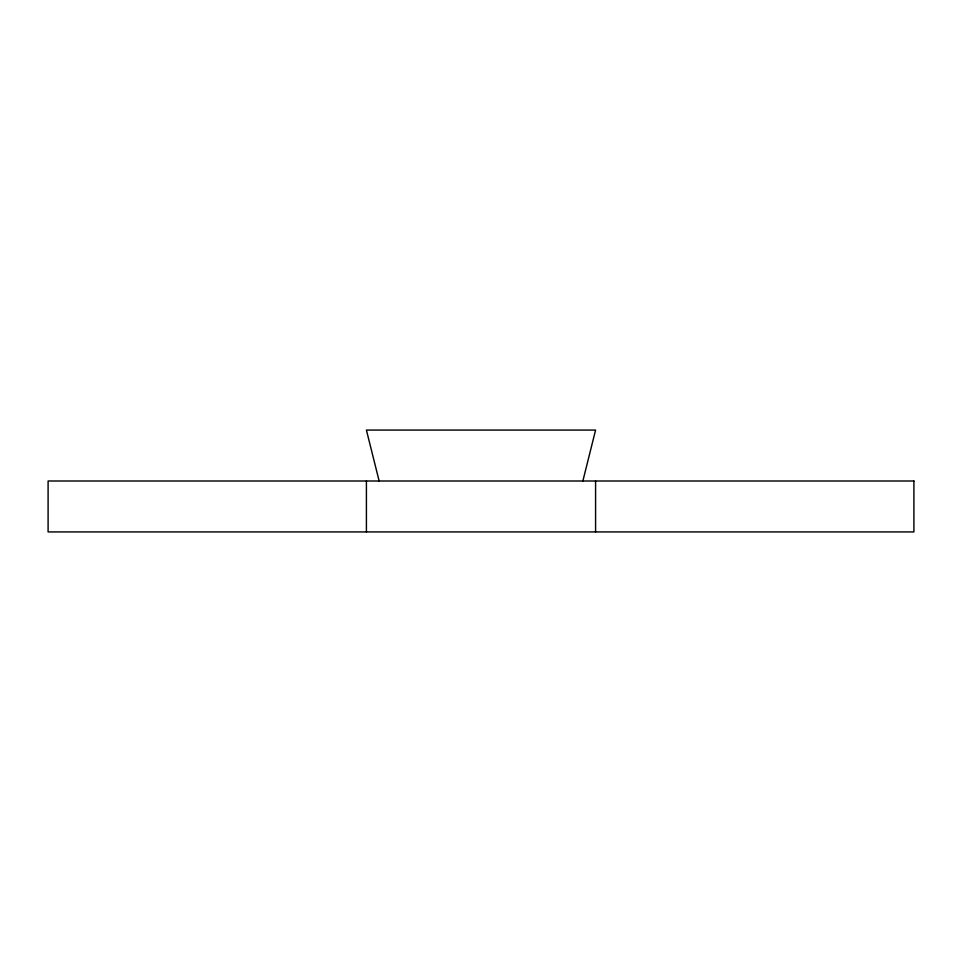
<?xml version="1.0" encoding="UTF-8"?>
<svg xmlns="http://www.w3.org/2000/svg" width="962" height="962" viewBox="0 0 962 962"><rect width="100%" height="100%" fill="white"/><g stroke="black" fill="none" stroke-linecap="round" stroke-linejoin="round"><path stroke-width="1.44" d="M582.864 481L595.586 430.074L366.414 430.074L379.136 481M595.586 481L595.586 531.926M366.414 481L366.414 531.926M913.9 481L48.1 481L48.1 531.926L913.9 531.926L913.9 481"/></g></svg>
